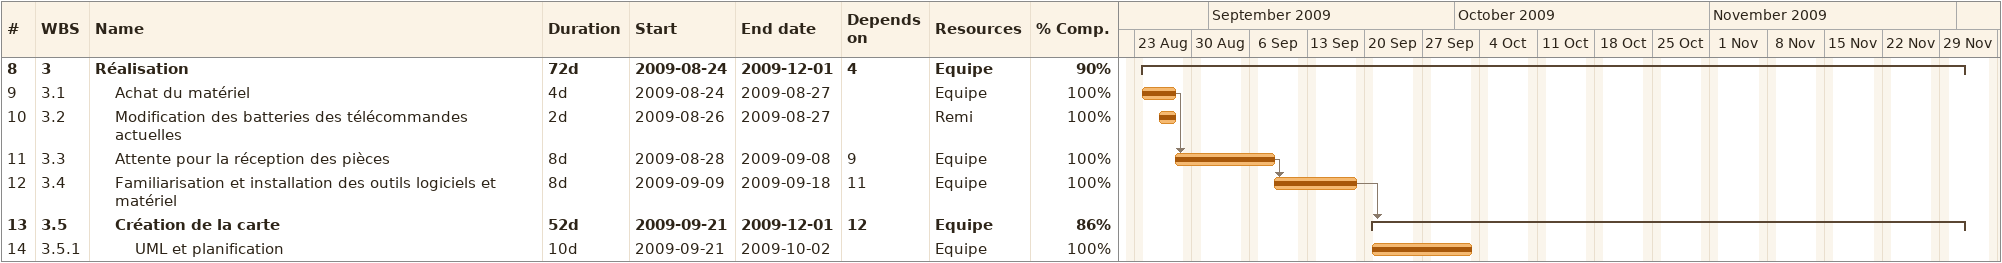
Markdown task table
| ID | WBS | Task | Duration | Start | Finish | Predecessors | Resources | % complete |
|---|---|---|---|---|---|---|---|---|
| 8 | 3 | **Réalisation** | 72d | 2009-08-24 | 2009-12-01 | 4 | Equipe | 90 |
| 9 | 3.1 | Achat du matériel | 4d | 2009-08-24 | 2009-08-27 |  | Equipe | 100 |
| 10 | 3.2 | Modification des batteries des télécommandes actuelles | 2d | 2009-08-26 | 2009-08-27 |  | Remi | 100 |
| 11 | 3.3 | Attente pour la réception des pièces | 8d | 2009-08-28 | 2009-09-08 | 9 | Equipe | 100 |
| 12 | 3.4 | Familiarisation et installation des outils logiciels et matériel | 8d | 2009-09-09 | 2009-09-18 | 11 | Equipe | 100 |
| 13 | 3.5 | **Création de la carte** | 52d | 2009-09-21 | 2009-12-01 | 12 | Equipe | 86 |
| 14 | 3.5.1 | UML et planification | 10d | 2009-09-21 | 2009-10-02 |  | Equipe | 100 |
